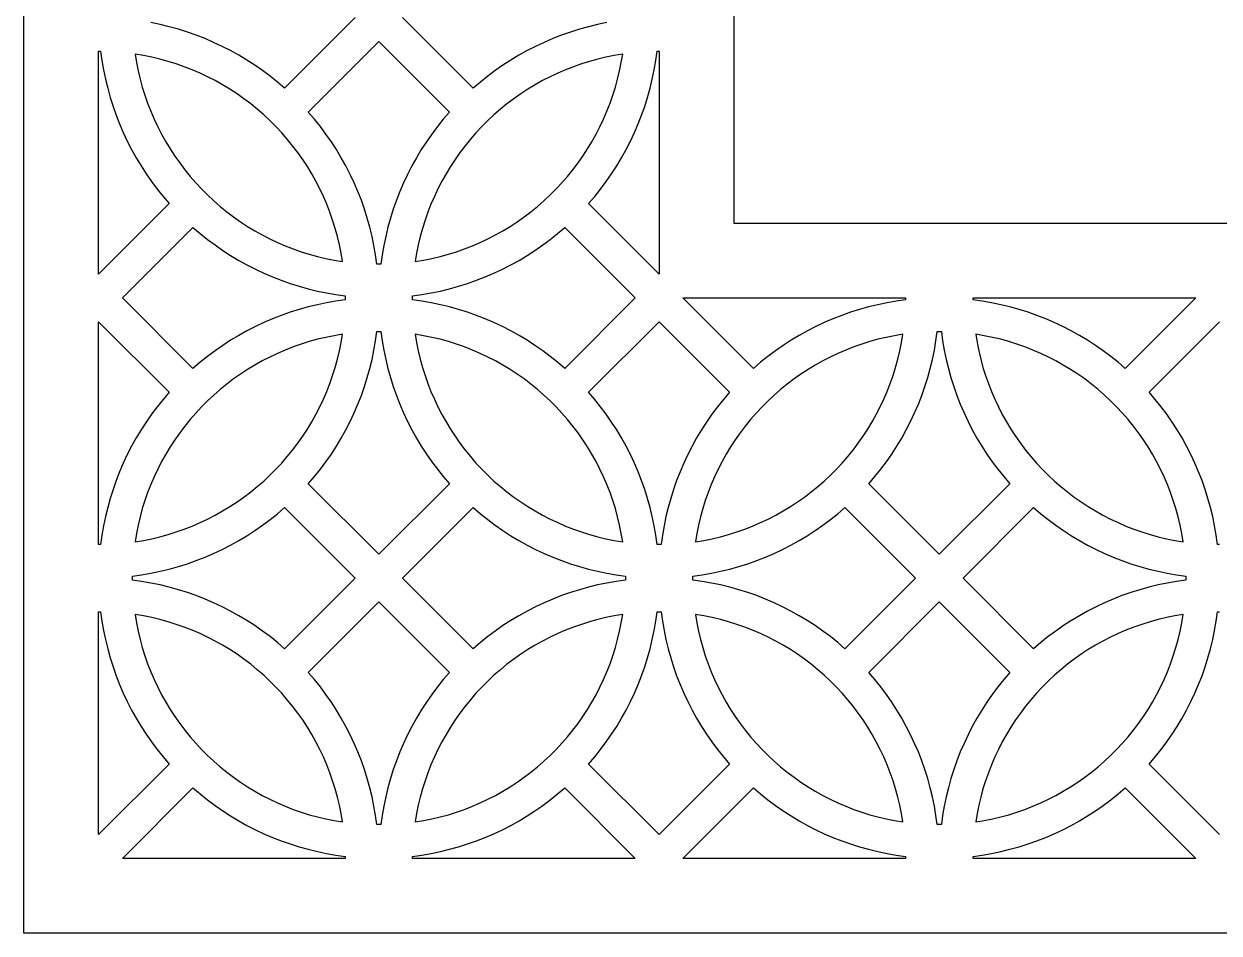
# Model space of a CAD drawing. Extents: x 0 to 625, y 0 to 1950.
# Drawn here: x 0 to 319.9, y 0 to 243.3 of the extents above; entities that cross this region are included whole.
import ezdxf

# ---------------------------------------------------------------- set-up
doc = ezdxf.new("R2010")
doc.units = 0
doc.layers.add('Default_Layer', color=1, linetype='CONTINUOUS')

msp = doc.modelspace()

# ---------------------------------------------------------------- linework, layer by layer
at = {"layer": 'Default_Layer'}
for points in [[(190, 1950), (190, 190), (625, 190), (625, 0), (0, 0), (0, 1950), (190, 1950)], [(113.88, 219.75), (112.24, 217.84), (110.66, 215.87), (109.16, 213.85), (107.72, 211.78), (106.35, 209.67), (105.05, 207.51), (103.83, 205.3), (102.68, 203.06), (101.61, 200.78), (100.61, 198.47), (99.7, 196.12), (98.86, 193.74), (98.1, 191.34), (97.42, 188.91), (96.83, 186.46), (96.32, 184), (95.89, 181.51), (95.54, 179.02), (94.46, 179.02), (94.11, 181.51), (93.68, 184), (93.17, 186.46), (92.58, 188.91), (91.9, 191.34), (91.14, 193.74), (90.31, 196.12), (89.39, 198.47), (88.39, 200.78), (87.32, 203.06), (86.17, 205.3), (84.95, 207.51), (83.65, 209.67), (82.28, 211.78), (80.85, 213.85), (79.34, 215.87), (77.76, 217.84), (76.12, 219.75), (95, 238.63), (113.88, 219.75)], [(20, 176.38), (20, 235.99), (20.54, 235.99), (20.89, 233.49), (21.32, 231.01), (21.83, 228.54), (22.42, 226.09), (23.1, 223.66), (23.86, 221.26), (24.69, 218.88), (25.61, 216.54), (26.61, 214.22), (27.68, 211.94), (28.83, 209.7), (30.05, 207.5), (31.35, 205.34), (32.72, 203.22), (34.15, 201.15), (35.66, 199.13), (37.24, 197.16), (38.88, 195.25), (20, 176.38)], [(85.26, 179.74), (84.89, 181.98), (84.44, 184.21), (83.91, 186.42), (83.31, 188.61), (82.63, 190.78), (81.88, 192.92), (81.05, 195.04), (80.15, 197.13), (79.18, 199.19), (78.14, 201.21), (77.03, 203.19), (75.86, 205.13), (74.61, 207.04), (73.3, 208.9), (71.93, 210.71), (70.5, 212.47), (69.01, 214.19), (67.46, 215.85), (65.85, 217.46), (64.19, 219.01), (62.47, 220.5), (60.71, 221.93), (58.9, 223.31), (57.04, 224.61), (55.13, 225.86), (53.19, 227.03), (51.21, 228.14), (49.18, 229.18), (47.13, 230.15), (45.04, 231.05), (42.92, 231.88), (40.78, 232.63), (38.61, 233.31), (36.42, 233.91), (34.21, 234.44), (31.98, 234.89), (29.74, 235.26), (30.11, 233.02), (30.56, 230.8), (31.09, 228.58), (31.69, 226.39), (32.37, 224.22), (33.12, 222.08), (33.95, 219.96), (34.85, 217.87), (35.82, 215.82), (36.86, 213.8), (37.97, 211.81), (39.15, 209.87), (40.39, 207.97), (41.7, 206.11), (43.07, 204.29), (44.5, 202.53), (45.99, 200.81), (47.54, 199.15), (49.15, 197.55), (50.81, 195.99), (52.53, 194.5), (54.29, 193.07), (56.11, 191.7), (57.96, 190.39), (59.87, 189.15), (61.81, 187.97), (63.8, 186.86), (65.82, 185.82), (67.87, 184.85), (69.96, 183.95), (72.08, 183.13), (74.22, 182.37), (76.39, 181.69), (78.58, 181.09), (80.79, 180.56), (83.02, 180.11), (85.26, 179.74)], [(29.74, 235.26), (30.11, 233.02), (30.56, 230.8), (31.09, 228.58), (31.69, 226.39), (32.37, 224.22), (33.12, 222.08), (33.95, 219.96), (34.85, 217.87), (35.82, 215.82), (36.86, 213.8), (37.97, 211.81), (39.15, 209.87), (40.39, 207.97), (41.7, 206.11), (43.07, 204.29), (44.5, 202.53), (45.99, 200.81), (47.54, 199.15), (49.15, 197.55), (50.81, 195.99), (52.53, 194.5), (54.29, 193.07), (56.11, 191.7), (57.96, 190.39), (59.87, 189.15), (61.81, 187.97), (63.8, 186.86), (65.82, 185.82), (67.87, 184.85), (69.96, 183.95), (72.08, 183.13), (74.22, 182.37), (76.39, 181.69), (78.58, 181.09), (80.79, 180.56), (83.02, 180.11), (85.26, 179.74), (84.89, 181.98), (84.44, 184.21), (83.91, 186.42), (83.31, 188.61), (82.63, 190.78), (81.88, 192.92), (81.05, 195.04), (80.15, 197.13), (79.18, 199.19), (78.14, 201.21), (77.03, 203.19), (75.86, 205.13), (74.61, 207.04), (73.3, 208.9), (71.93, 210.71), (70.5, 212.47), (69.01, 214.19), (67.46, 215.85), (65.85, 217.46), (64.19, 219.01), (62.47, 220.5), (60.71, 221.93), (58.9, 223.31), (57.04, 224.61), (55.13, 225.86), (53.19, 227.03), (51.21, 228.14), (49.18, 229.18), (47.13, 230.15), (45.04, 231.05), (42.92, 231.88), (40.78, 232.63), (38.61, 233.31), (36.42, 233.91), (34.21, 234.44), (31.98, 234.89), (29.74, 235.26)], [(160.26, 235.26), (158.02, 234.89), (155.79, 234.44), (153.58, 233.91), (151.39, 233.31), (149.22, 232.63), (147.08, 231.88), (144.96, 231.05), (142.87, 230.15), (140.82, 229.18), (138.8, 228.14), (136.81, 227.03), (134.87, 225.86), (132.96, 224.61), (131.11, 223.31), (129.29, 221.93), (127.53, 220.5), (125.81, 219.01), (124.15, 217.46), (122.55, 215.85), (120.99, 214.19), (119.5, 212.47), (118.07, 210.71), (116.7, 208.9), (115.39, 207.04), (114.15, 205.13), (112.97, 203.19), (111.86, 201.21), (110.82, 199.19), (109.85, 197.13), (108.95, 195.04), (108.12, 192.92), (107.37, 190.78), (106.69, 188.61), (106.09, 186.42), (105.56, 184.21), (105.11, 181.98), (104.74, 179.74), (106.98, 180.11), (109.21, 180.56), (111.42, 181.09), (113.61, 181.69), (115.78, 182.37), (117.92, 183.13), (120.04, 183.95), (122.13, 184.85), (124.18, 185.82), (126.21, 186.86), (128.19, 187.97), (130.13, 189.15), (132.04, 190.39), (133.9, 191.7), (135.71, 193.07), (137.47, 194.5), (139.19, 195.99), (140.85, 197.55), (142.46, 199.15), (144.01, 200.81), (145.5, 202.53), (146.93, 204.29), (148.3, 206.11), (149.61, 207.97), (150.86, 209.87), (152.03, 211.81), (153.14, 213.8), (154.18, 215.82), (155.15, 217.87), (156.05, 219.96), (156.88, 222.08), (157.63, 224.22), (158.31, 226.39), (158.91, 228.58), (159.44, 230.8), (159.89, 233.02), (160.26, 235.26)], [(104.74, 179.74), (106.98, 180.11), (109.21, 180.56), (111.42, 181.09), (113.61, 181.69), (115.78, 182.37), (117.92, 183.13), (120.04, 183.95), (122.13, 184.85), (124.18, 185.82), (126.21, 186.86), (128.19, 187.97), (130.13, 189.15), (132.04, 190.39), (133.9, 191.7), (135.71, 193.07), (137.47, 194.5), (139.19, 195.99), (140.85, 197.55), (142.46, 199.15), (144.01, 200.81), (145.5, 202.53), (146.93, 204.29), (148.3, 206.11), (149.61, 207.97), (150.86, 209.87), (152.03, 211.81), (153.14, 213.8), (154.18, 215.82), (155.15, 217.87), (156.05, 219.96), (156.88, 222.08), (157.63, 224.22), (158.31, 226.39), (158.91, 228.58), (159.44, 230.8), (159.89, 233.02), (160.26, 235.26), (158.02, 234.89), (155.79, 234.44), (153.58, 233.91), (151.39, 233.31), (149.22, 232.63), (147.08, 231.88), (144.96, 231.05), (142.87, 230.15), (140.82, 229.18), (138.8, 228.14), (136.81, 227.03), (134.87, 225.86), (132.96, 224.61), (131.11, 223.31), (129.29, 221.93), (127.53, 220.5), (125.81, 219.01), (124.15, 217.46), (122.55, 215.85), (120.99, 214.19), (119.5, 212.47), (118.07, 210.71), (116.7, 208.9), (115.39, 207.04), (114.15, 205.13), (112.97, 203.19), (111.86, 201.21), (110.82, 199.19), (109.85, 197.13), (108.95, 195.04), (108.12, 192.92), (107.37, 190.78), (106.69, 188.61), (106.09, 186.42), (105.56, 184.21), (105.11, 181.98), (104.74, 179.74)], [(170, 235.99), (170, 176.38), (151.13, 195.25), (152.76, 197.16), (154.34, 199.13), (155.85, 201.15), (157.29, 203.22), (158.65, 205.34), (159.95, 207.5), (161.17, 209.7), (162.32, 211.94), (163.39, 214.22), (164.39, 216.54), (165.31, 218.88), (166.14, 221.26), (166.9, 223.66), (167.58, 226.09), (168.17, 228.54), (168.68, 231.01), (169.11, 233.49), (169.46, 235.99), (170, 235.99)], [(45.25, 151.13), (26.37, 170), (45.25, 188.88), (47.16, 187.24), (49.13, 185.66), (51.15, 184.16), (53.22, 182.72), (55.33, 181.35), (57.49, 180.05), (59.7, 178.83), (61.94, 177.68), (64.22, 176.61), (66.54, 175.61), (68.88, 174.7), (71.26, 173.86), (73.66, 173.1), (76.09, 172.42), (78.54, 171.83), (81, 171.32), (83.49, 170.89), (85.98, 170.55), (85.99, 170), (85.98, 169.46), (83.49, 169.11), (81, 168.68), (78.54, 168.17), (76.09, 167.58), (73.66, 166.9), (71.26, 166.14), (68.88, 165.31), (66.54, 164.39), (64.22, 163.39), (61.94, 162.32), (59.7, 161.17), (57.49, 159.95), (55.33, 158.65), (53.22, 157.29), (51.15, 155.85), (49.13, 154.34), (47.16, 152.76), (45.25, 151.13)], [(144.75, 188.88), (163.63, 170), (144.75, 151.13), (142.84, 152.76), (140.87, 154.34), (138.85, 155.85), (136.78, 157.29), (134.67, 158.65), (132.51, 159.95), (130.3, 161.17), (128.06, 162.32), (125.78, 163.39), (123.47, 164.39), (121.12, 165.31), (118.74, 166.14), (116.34, 166.9), (113.91, 167.58), (111.46, 168.17), (109, 168.68), (106.51, 169.11), (104.02, 169.46), (104.02, 170), (104.02, 170.55), (106.51, 170.89), (109, 171.32), (111.46, 171.83), (113.91, 172.42), (116.34, 173.1), (118.74, 173.86), (121.12, 174.7), (123.47, 175.61), (125.78, 176.61), (128.06, 177.68), (130.3, 178.83), (132.51, 180.05), (134.67, 181.35), (136.78, 182.72), (138.85, 184.16), (140.87, 185.66), (142.84, 187.24), (144.75, 188.88)], [(176.38, 170), (235.99, 170), (235.99, 169.46), (233.49, 169.11), (231.01, 168.68), (228.54, 168.17), (226.09, 167.58), (223.66, 166.9), (221.26, 166.14), (218.88, 165.31), (216.54, 164.39), (214.22, 163.39), (211.94, 162.32), (209.7, 161.17), (207.5, 159.95), (205.34, 158.65), (203.22, 157.29), (201.15, 155.85), (199.13, 154.34), (197.16, 152.76), (195.25, 151.13), (176.38, 170)], [(254.02, 170), (313.63, 170), (294.75, 151.13), (292.84, 152.76), (290.87, 154.34), (288.85, 155.85), (286.78, 157.29), (284.67, 158.65), (282.51, 159.95), (280.3, 161.17), (278.06, 162.32), (275.78, 163.39), (273.47, 164.39), (271.12, 165.31), (268.74, 166.14), (266.34, 166.9), (263.91, 167.58), (261.46, 168.17), (259, 168.68), (256.51, 169.11), (254.02, 169.46), (254.02, 170)], [(20, 104.02), (20, 163.63), (38.88, 144.75), (37.24, 142.84), (35.66, 140.87), (34.15, 138.85), (32.72, 136.78), (31.35, 134.67), (30.05, 132.51), (28.83, 130.3), (27.68, 128.06), (26.61, 125.78), (25.61, 123.47), (24.69, 121.12), (23.86, 118.74), (23.1, 116.34), (22.42, 113.91), (21.83, 111.46), (21.32, 109), (20.89, 106.51), (20.54, 104.02), (20, 104.02)], [(151.13, 144.75), (170, 163.63), (188.88, 144.75), (187.24, 142.84), (185.66, 140.87), (184.16, 138.85), (182.72, 136.78), (181.35, 134.67), (180.05, 132.51), (178.83, 130.3), (177.68, 128.06), (176.61, 125.78), (175.61, 123.47), (174.7, 121.12), (173.86, 118.74), (173.1, 116.34), (172.42, 113.91), (171.83, 111.46), (171.32, 109), (170.89, 106.51), (170.55, 104.02), (170, 104.02), (169.46, 104.02), (169.11, 106.51), (168.68, 109), (168.17, 111.46), (167.58, 113.91), (166.9, 116.34), (166.14, 118.74), (165.31, 121.12), (164.39, 123.47), (163.39, 125.78), (162.32, 128.06), (161.17, 130.3), (159.95, 132.51), (158.65, 134.67), (157.29, 136.78), (155.85, 138.85), (154.34, 140.87), (152.76, 142.84), (151.13, 144.75)], [(29.74, 104.74), (31.98, 105.11), (34.21, 105.56), (36.42, 106.09), (38.61, 106.69), (40.78, 107.37), (42.92, 108.12), (45.04, 108.95), (47.13, 109.85), (49.18, 110.82), (51.21, 111.86), (53.19, 112.97), (55.13, 114.15), (57.04, 115.39), (58.9, 116.7), (60.71, 118.07), (62.47, 119.5), (64.19, 120.99), (65.85, 122.55), (67.46, 124.15), (69.01, 125.81), (70.5, 127.53), (71.93, 129.29), (73.3, 131.11), (74.61, 132.96), (75.86, 134.87), (77.03, 136.81), (78.14, 138.8), (79.18, 140.82), (80.15, 142.87), (81.05, 144.96), (81.88, 147.08), (82.63, 149.22), (83.31, 151.39), (83.91, 153.58), (84.44, 155.79), (84.89, 158.02), (85.26, 160.26), (83.02, 159.89), (80.79, 159.44), (78.58, 158.91), (76.39, 158.31), (74.22, 157.63), (72.08, 156.88), (69.96, 156.05), (67.87, 155.15), (65.82, 154.18), (63.8, 153.14), (61.81, 152.03), (59.87, 150.86), (57.96, 149.61), (56.11, 148.3), (54.29, 146.93), (52.53, 145.5), (50.81, 144.01), (49.15, 142.46), (47.54, 140.85), (45.99, 139.19), (44.5, 137.47), (43.07, 135.71), (41.7, 133.9), (40.39, 132.04), (39.15, 130.13), (37.97, 128.19), (36.86, 126.21), (35.82, 124.18), (34.85, 122.13), (33.95, 120.04), (33.12, 117.92), (32.37, 115.78), (31.69, 113.61), (31.09, 111.42), (30.56, 109.21), (30.11, 106.98), (29.74, 104.74)], [(85.26, 160.26), (83.02, 159.89), (80.79, 159.44), (78.58, 158.91), (76.39, 158.31), (74.22, 157.63), (72.08, 156.88), (69.96, 156.05), (67.87, 155.15), (65.82, 154.18), (63.8, 153.14), (61.81, 152.03), (59.87, 150.86), (57.96, 149.61), (56.11, 148.3), (54.29, 146.93), (52.53, 145.5), (50.81, 144.01), (49.15, 142.46), (47.54, 140.85), (45.99, 139.19), (44.5, 137.47), (43.07, 135.71), (41.7, 133.9), (40.39, 132.04), (39.15, 130.13), (37.97, 128.19), (36.86, 126.21), (35.82, 124.18), (34.85, 122.13), (33.95, 120.04), (33.12, 117.92), (32.37, 115.78), (31.69, 113.61), (31.09, 111.42), (30.56, 109.21), (30.11, 106.98), (29.74, 104.74), (31.98, 105.11), (34.21, 105.56), (36.42, 106.09), (38.61, 106.69), (40.78, 107.37), (42.92, 108.12), (45.04, 108.95), (47.13, 109.85), (49.18, 110.82), (51.21, 111.86), (53.19, 112.97), (55.13, 114.15), (57.04, 115.39), (58.9, 116.7), (60.71, 118.07), (62.47, 119.5), (64.19, 120.99), (65.85, 122.55), (67.46, 124.15), (69.01, 125.81), (70.5, 127.53), (71.93, 129.29), (73.3, 131.11), (74.61, 132.96), (75.86, 134.87), (77.03, 136.81), (78.14, 138.8), (79.18, 140.82), (80.15, 142.87), (81.05, 144.96), (81.88, 147.08), (82.63, 149.22), (83.31, 151.39), (83.91, 153.58), (84.44, 155.79), (84.89, 158.02), (85.26, 160.26)], [(113.88, 120.25), (95, 101.37), (76.12, 120.25), (77.76, 122.16), (79.34, 124.13), (80.85, 126.15), (82.28, 128.22), (83.65, 130.33), (84.95, 132.5), (86.17, 134.7), (87.32, 136.94), (88.39, 139.22), (89.39, 141.54), (90.31, 143.88), (91.14, 146.26), (91.9, 148.66), (92.58, 151.09), (93.17, 153.54), (93.68, 156.01), (94.11, 158.49), (94.46, 160.98), (95.54, 160.98), (95.89, 158.49), (96.32, 156.01), (96.83, 153.54), (97.42, 151.09), (98.1, 148.66), (98.86, 146.26), (99.7, 143.88), (100.61, 141.54), (101.61, 139.22), (102.68, 136.94), (103.83, 134.7), (105.05, 132.5), (106.35, 130.33), (107.72, 128.22), (109.16, 126.15), (110.66, 124.13), (112.24, 122.16), (113.88, 120.25)], [(104.74, 160.26), (105.11, 158.02), (105.56, 155.79), (106.09, 153.58), (106.69, 151.39), (107.37, 149.22), (108.12, 147.08), (108.95, 144.96), (109.85, 142.87), (110.82, 140.82), (111.86, 138.8), (112.97, 136.81), (114.15, 134.87), (115.39, 132.96), (116.7, 131.11), (118.07, 129.29), (119.5, 127.53), (120.99, 125.81), (122.55, 124.15), (124.15, 122.55), (125.81, 120.99), (127.53, 119.5), (129.29, 118.07), (131.11, 116.7), (132.96, 115.39), (134.87, 114.15), (136.81, 112.97), (138.8, 111.86), (140.82, 110.82), (142.87, 109.85), (144.96, 108.95), (147.08, 108.12), (149.22, 107.37), (151.39, 106.69), (153.58, 106.09), (155.79, 105.56), (158.02, 105.11), (160.26, 104.74), (159.89, 106.98), (159.44, 109.21), (158.91, 111.42), (158.31, 113.61), (157.63, 115.78), (156.88, 117.92), (156.05, 120.04), (155.15, 122.13), (154.18, 124.18), (153.14, 126.21), (152.03, 128.19), (150.86, 130.13), (149.61, 132.04), (148.3, 133.9), (146.93, 135.71), (145.5, 137.47), (144.01, 139.19), (142.46, 140.85), (140.85, 142.46), (139.19, 144.01), (137.47, 145.5), (135.71, 146.93), (133.9, 148.3), (132.04, 149.61), (130.13, 150.86), (128.19, 152.03), (126.21, 153.14), (124.18, 154.18), (122.13, 155.15), (120.04, 156.05), (117.92, 156.88), (115.78, 157.63), (113.61, 158.31), (111.42, 158.91), (109.21, 159.44), (106.98, 159.89), (104.74, 160.26)], [(160.26, 104.74), (159.89, 106.98), (159.44, 109.21), (158.91, 111.42), (158.31, 113.61), (157.63, 115.78), (156.88, 117.92), (156.05, 120.04), (155.15, 122.13), (154.18, 124.18), (153.14, 126.21), (152.03, 128.19), (150.86, 130.13), (149.61, 132.04), (148.3, 133.9), (146.93, 135.71), (145.5, 137.47), (144.01, 139.19), (142.46, 140.85), (140.85, 142.46), (139.19, 144.01), (137.47, 145.5), (135.71, 146.93), (133.9, 148.3), (132.04, 149.61), (130.13, 150.86), (128.19, 152.03), (126.21, 153.14), (124.18, 154.18), (122.13, 155.15), (120.04, 156.05), (117.92, 156.88), (115.78, 157.63), (113.61, 158.31), (111.42, 158.91), (109.21, 159.44), (106.98, 159.89), (104.74, 160.26), (105.11, 158.02), (105.56, 155.79), (106.09, 153.58), (106.69, 151.39), (107.37, 149.22), (108.12, 147.08), (108.95, 144.96), (109.85, 142.87), (110.82, 140.82), (111.86, 138.8), (112.97, 136.81), (114.15, 134.87), (115.39, 132.96), (116.7, 131.11), (118.07, 129.29), (119.5, 127.53), (120.99, 125.81), (122.55, 124.15), (124.15, 122.55), (125.81, 120.99), (127.53, 119.5), (129.29, 118.07), (131.11, 116.7), (132.96, 115.39), (134.87, 114.15), (136.81, 112.97), (138.8, 111.86), (140.82, 110.82), (142.87, 109.85), (144.96, 108.95), (147.08, 108.12), (149.22, 107.37), (151.39, 106.69), (153.58, 106.09), (155.79, 105.56), (158.02, 105.11), (160.26, 104.74)], [(179.74, 104.74), (181.98, 105.11), (184.21, 105.56), (186.42, 106.09), (188.61, 106.69), (190.78, 107.37), (192.92, 108.12), (195.04, 108.95), (197.13, 109.85), (199.19, 110.82), (201.21, 111.86), (203.19, 112.97), (205.13, 114.15), (207.04, 115.39), (208.9, 116.7), (210.71, 118.07), (212.47, 119.5), (214.19, 120.99), (215.85, 122.55), (217.46, 124.15), (219.01, 125.81), (220.5, 127.53), (221.93, 129.29), (223.31, 131.11), (224.61, 132.96), (225.86, 134.87), (227.03, 136.81), (228.14, 138.8), (229.18, 140.82), (230.15, 142.87), (231.05, 144.96), (231.88, 147.08), (232.63, 149.22), (233.31, 151.39), (233.91, 153.58), (234.44, 155.79), (234.89, 158.02), (235.26, 160.26), (233.02, 159.89), (230.8, 159.44), (228.58, 158.91), (226.39, 158.31), (224.22, 157.63), (222.08, 156.88), (219.96, 156.05), (217.87, 155.15), (215.82, 154.18), (213.8, 153.14), (211.81, 152.03), (209.87, 150.86), (207.97, 149.61), (206.11, 148.3), (204.29, 146.93), (202.53, 145.5), (200.81, 144.01), (199.15, 142.46), (197.55, 140.85), (195.99, 139.19), (194.5, 137.47), (193.07, 135.71), (191.7, 133.9), (190.39, 132.04), (189.15, 130.13), (187.97, 128.19), (186.86, 126.21), (185.82, 124.18), (184.85, 122.13), (183.95, 120.04), (183.13, 117.92), (182.37, 115.78), (181.69, 113.61), (181.09, 111.42), (180.56, 109.21), (180.11, 106.98), (179.74, 104.74)], [(235.26, 160.26), (233.02, 159.89), (230.8, 159.44), (228.58, 158.91), (226.39, 158.31), (224.22, 157.63), (222.08, 156.88), (219.96, 156.05), (217.87, 155.15), (215.82, 154.18), (213.8, 153.14), (211.81, 152.03), (209.87, 150.86), (207.97, 149.61), (206.11, 148.3), (204.29, 146.93), (202.53, 145.5), (200.81, 144.01), (199.15, 142.46), (197.55, 140.85), (195.99, 139.19), (194.5, 137.47), (193.07, 135.71), (191.7, 133.9), (190.39, 132.04), (189.15, 130.13), (187.97, 128.19), (186.86, 126.21), (185.82, 124.18), (184.85, 122.13), (183.95, 120.04), (183.13, 117.92), (182.37, 115.78), (181.69, 113.61), (181.09, 111.42), (180.56, 109.21), (180.11, 106.98), (179.74, 104.74), (181.98, 105.11), (184.21, 105.56), (186.42, 106.09), (188.61, 106.69), (190.78, 107.37), (192.92, 108.12), (195.04, 108.95), (197.13, 109.85), (199.19, 110.82), (201.21, 111.86), (203.19, 112.97), (205.13, 114.15), (207.04, 115.39), (208.9, 116.7), (210.71, 118.07), (212.47, 119.5), (214.19, 120.99), (215.85, 122.55), (217.46, 124.15), (219.01, 125.81), (220.5, 127.53), (221.93, 129.29), (223.31, 131.11), (224.61, 132.96), (225.86, 134.87), (227.03, 136.81), (228.14, 138.8), (229.18, 140.82), (230.15, 142.87), (231.05, 144.96), (231.88, 147.08), (232.63, 149.22), (233.31, 151.39), (233.91, 153.58), (234.44, 155.79), (234.89, 158.02), (235.26, 160.26)], [(263.88, 120.25), (245, 101.37), (226.13, 120.25), (227.77, 122.16), (229.34, 124.13), (230.85, 126.15), (232.29, 128.22), (233.65, 130.33), (234.95, 132.5), (236.17, 134.7), (237.32, 136.94), (238.39, 139.22), (239.39, 141.54), (240.31, 143.88), (241.14, 146.26), (241.9, 148.66), (242.58, 151.09), (243.17, 153.54), (243.68, 156.01), (244.11, 158.49), (244.46, 160.98), (245.55, 160.98), (245.89, 158.49), (246.32, 156.01), (246.83, 153.54), (247.43, 151.09), (248.1, 148.66), (248.86, 146.26), (249.7, 143.88), (250.61, 141.54), (251.61, 139.22), (252.68, 136.94), (253.83, 134.7), (255.05, 132.5), (256.35, 130.33), (257.72, 128.22), (259.16, 126.15), (260.66, 124.13), (262.24, 122.16), (263.88, 120.25)], [(254.74, 160.26), (255.11, 158.02), (255.56, 155.79), (256.09, 153.58), (256.69, 151.39), (257.37, 149.22), (258.13, 147.08), (258.95, 144.96), (259.85, 142.87), (260.82, 140.82), (261.86, 138.8), (262.97, 136.81), (264.15, 134.87), (265.39, 132.96), (266.7, 131.11), (268.07, 129.29), (269.5, 127.53), (271, 125.81), (272.55, 124.15), (274.15, 122.55), (275.82, 120.99), (277.53, 119.5), (279.29, 118.07), (281.11, 116.7), (282.97, 115.39), (284.87, 114.15), (286.81, 112.97), (288.8, 111.86), (290.82, 110.82), (292.87, 109.85), (294.96, 108.95), (297.08, 108.12), (299.22, 107.37), (301.39, 106.69), (303.58, 106.09), (305.8, 105.56), (308.02, 105.11), (310.27, 104.74), (309.89, 106.98), (309.44, 109.21), (308.91, 111.42), (308.31, 113.61), (307.63, 115.78), (306.88, 117.92), (306.05, 120.04), (305.15, 122.13), (304.18, 124.18), (303.14, 126.21), (302.03, 128.19), (300.86, 130.13), (299.61, 132.04), (298.31, 133.9), (296.93, 135.71), (295.5, 137.47), (294.01, 139.19), (292.46, 140.85), (290.85, 142.46), (289.19, 144.01), (287.47, 145.5), (285.71, 146.93), (283.9, 148.3), (282.04, 149.61), (280.14, 150.86), (278.19, 152.03), (276.21, 153.14), (274.19, 154.18), (272.13, 155.15), (270.04, 156.05), (267.93, 156.88), (265.78, 157.63), (263.61, 158.31), (261.42, 158.91), (259.21, 159.44), (256.98, 159.89), (254.74, 160.26)], [(310.27, 104.74), (309.89, 106.98), (309.44, 109.21), (308.91, 111.42), (308.31, 113.61), (307.63, 115.78), (306.88, 117.92), (306.05, 120.04), (305.15, 122.13), (304.18, 124.18), (303.14, 126.21), (302.03, 128.19), (300.86, 130.13), (299.61, 132.04), (298.31, 133.9), (296.93, 135.71), (295.5, 137.47), (294.01, 139.19), (292.46, 140.85), (290.85, 142.46), (289.19, 144.01), (287.47, 145.5), (285.71, 146.93), (283.9, 148.3), (282.04, 149.61), (280.14, 150.86), (278.19, 152.03), (276.21, 153.14), (274.19, 154.18), (272.13, 155.15), (270.04, 156.05), (267.93, 156.88), (265.78, 157.63), (263.61, 158.31), (261.42, 158.91), (259.21, 159.44), (256.98, 159.89), (254.74, 160.26), (255.11, 158.02), (255.56, 155.79), (256.09, 153.58), (256.69, 151.39), (257.37, 149.22), (258.13, 147.08), (258.95, 144.96), (259.85, 142.87), (260.82, 140.82), (261.86, 138.8), (262.97, 136.81), (264.15, 134.87), (265.39, 132.96), (266.7, 131.11), (268.07, 129.29), (269.5, 127.53), (271, 125.81), (272.55, 124.15), (274.15, 122.55), (275.82, 120.99), (277.53, 119.5), (279.29, 118.07), (281.11, 116.7), (282.97, 115.39), (284.87, 114.15), (286.81, 112.97), (288.8, 111.86), (290.82, 110.82), (292.87, 109.85), (294.96, 108.95), (297.08, 108.12), (299.22, 107.37), (301.39, 106.69), (303.58, 106.09), (305.8, 105.56), (308.02, 105.11), (310.27, 104.74)], [(69.75, 76.12), (67.84, 77.76), (65.87, 79.34), (63.85, 80.85), (61.78, 82.28), (59.67, 83.65), (57.51, 84.95), (55.3, 86.17), (53.06, 87.32), (50.78, 88.39), (48.47, 89.39), (46.12, 90.31), (43.74, 91.14), (41.34, 91.9), (38.91, 92.58), (36.46, 93.17), (34, 93.68), (31.51, 94.11), (29.02, 94.46), (29.02, 95.54), (31.51, 95.89), (34, 96.32), (36.46, 96.83), (38.91, 97.42), (41.34, 98.1), (43.74, 98.86), (46.12, 99.7), (48.47, 100.61), (50.78, 101.61), (53.06, 102.68), (55.3, 103.83), (57.51, 105.05), (59.67, 106.35), (61.78, 107.72), (63.85, 109.16), (65.87, 110.66), (67.84, 112.24), (69.75, 113.88), (88.63, 95), (69.75, 76.12)], [(120.25, 76.12), (101.37, 95), (120.25, 113.88), (122.16, 112.24), (124.13, 110.66), (126.15, 109.16), (128.22, 107.72), (130.33, 106.35), (132.5, 105.05), (134.7, 103.83), (136.94, 102.68), (139.22, 101.61), (141.54, 100.61), (143.88, 99.7), (146.26, 98.86), (148.66, 98.1), (151.09, 97.42), (153.54, 96.83), (156.01, 96.32), (158.49, 95.89), (160.98, 95.54), (160.98, 94.46), (158.49, 94.11), (156.01, 93.68), (153.54, 93.17), (151.09, 92.58), (148.66, 91.9), (146.26, 91.14), (143.88, 90.31), (141.54, 89.39), (139.22, 88.39), (136.94, 87.32), (134.7, 86.17), (132.5, 84.95), (130.33, 83.65), (128.22, 82.28), (126.15, 80.85), (124.13, 79.34), (122.16, 77.76), (120.25, 76.12)], [(219.75, 76.12), (217.84, 77.76), (215.87, 79.34), (213.85, 80.85), (211.78, 82.28), (209.67, 83.65), (207.51, 84.95), (205.3, 86.17), (203.06, 87.32), (200.78, 88.39), (198.47, 89.39), (196.12, 90.31), (193.74, 91.14), (191.34, 91.9), (188.91, 92.58), (186.46, 93.17), (184, 93.68), (181.51, 94.11), (179.02, 94.46), (179.02, 95.54), (181.51, 95.89), (184, 96.32), (186.46, 96.83), (188.91, 97.42), (191.34, 98.1), (193.74, 98.86), (196.12, 99.7), (198.47, 100.61), (200.78, 101.61), (203.06, 102.68), (205.3, 103.83), (207.51, 105.05), (209.67, 106.35), (211.78, 107.72), (213.85, 109.16), (215.87, 110.66), (217.84, 112.24), (219.75, 113.88), (238.63, 95), (219.75, 76.12)], [(270.25, 76.12), (251.38, 95), (270.25, 113.88), (272.17, 112.24), (274.13, 110.66), (276.15, 109.16), (278.22, 107.72), (280.34, 106.35), (282.5, 105.05), (284.7, 103.83), (286.94, 102.68), (289.22, 101.61), (291.54, 100.61), (293.88, 99.7), (296.26, 98.86), (298.66, 98.1), (301.09, 97.42), (303.54, 96.83), (306.01, 96.32), (308.49, 95.89), (310.99, 95.54), (310.99, 94.46), (308.49, 94.11), (306.01, 93.68), (303.54, 93.17), (301.09, 92.58), (298.66, 91.9), (296.26, 91.14), (293.88, 90.31), (291.54, 89.39), (289.22, 88.39), (286.94, 87.32), (284.7, 86.17), (282.5, 84.95), (280.34, 83.65), (278.22, 82.28), (276.15, 80.85), (274.13, 79.34), (272.17, 77.76), (270.25, 76.12)], [(113.88, 69.75), (112.24, 67.84), (110.66, 65.87), (109.16, 63.85), (107.72, 61.78), (106.35, 59.67), (105.05, 57.51), (103.83, 55.3), (102.68, 53.06), (101.61, 50.78), (100.61, 48.47), (99.7, 46.12), (98.86, 43.74), (98.1, 41.34), (97.42, 38.91), (96.83, 36.46), (96.32, 34), (95.89, 31.51), (95.54, 29.02), (94.46, 29.02), (94.11, 31.51), (93.68, 34), (93.17, 36.46), (92.58, 38.91), (91.9, 41.34), (91.14, 43.74), (90.31, 46.12), (89.39, 48.47), (88.39, 50.78), (87.32, 53.06), (86.17, 55.3), (84.95, 57.51), (83.65, 59.67), (82.28, 61.78), (80.85, 63.85), (79.34, 65.87), (77.76, 67.84), (76.12, 69.75), (95, 88.63), (113.88, 69.75)], [(263.88, 69.75), (262.24, 67.84), (260.66, 65.87), (259.16, 63.85), (257.72, 61.78), (256.35, 59.67), (255.05, 57.51), (253.83, 55.3), (252.68, 53.06), (251.61, 50.78), (250.61, 48.47), (249.7, 46.12), (248.86, 43.74), (248.1, 41.34), (247.43, 38.91), (246.83, 36.46), (246.32, 34), (245.89, 31.51), (245.55, 29.02), (244.46, 29.02), (244.11, 31.51), (243.68, 34), (243.17, 36.46), (242.58, 38.91), (241.9, 41.34), (241.14, 43.74), (240.31, 46.12), (239.39, 48.47), (238.39, 50.78), (237.32, 53.06), (236.17, 55.3), (234.95, 57.51), (233.65, 59.67), (232.29, 61.78), (230.85, 63.85), (229.34, 65.87), (227.77, 67.84), (226.13, 69.75), (245, 88.63), (263.88, 69.75)], [(20, 26.37), (20, 85.99), (20.54, 85.98), (20.89, 83.49), (21.32, 81), (21.83, 78.54), (22.42, 76.09), (23.1, 73.66), (23.86, 71.26), (24.69, 68.88), (25.61, 66.54), (26.61, 64.22), (27.68, 61.94), (28.83, 59.7), (30.05, 57.49), (31.35, 55.33), (32.72, 53.22), (34.15, 51.15), (35.66, 49.13), (37.24, 47.16), (38.88, 45.25), (20, 26.37)], [(85.26, 29.74), (84.89, 31.98), (84.44, 34.21), (83.91, 36.42), (83.31, 38.61), (82.63, 40.78), (81.88, 42.92), (81.05, 45.04), (80.15, 47.13), (79.18, 49.18), (78.14, 51.21), (77.03, 53.19), (75.86, 55.13), (74.61, 57.04), (73.3, 58.9), (71.93, 60.71), (70.5, 62.47), (69.01, 64.19), (67.46, 65.85), (65.85, 67.46), (64.19, 69.01), (62.47, 70.5), (60.71, 71.93), (58.9, 73.3), (57.04, 74.61), (55.13, 75.86), (53.19, 77.03), (51.21, 78.14), (49.18, 79.18), (47.13, 80.15), (45.04, 81.05), (42.92, 81.88), (40.78, 82.63), (38.61, 83.31), (36.42, 83.91), (34.21, 84.44), (31.98, 84.89), (29.74, 85.26), (30.11, 83.02), (30.56, 80.79), (31.09, 78.58), (31.69, 76.39), (32.37, 74.22), (33.12, 72.08), (33.95, 69.96), (34.85, 67.87), (35.82, 65.82), (36.86, 63.8), (37.97, 61.81), (39.15, 59.87), (40.39, 57.96), (41.7, 56.11), (43.07, 54.29), (44.5, 52.53), (45.99, 50.81), (47.54, 49.15), (49.15, 47.54), (50.81, 45.99), (52.53, 44.5), (54.29, 43.07), (56.11, 41.7), (57.96, 40.39), (59.87, 39.15), (61.81, 37.97), (63.8, 36.86), (65.82, 35.82), (67.87, 34.85), (69.96, 33.95), (72.08, 33.12), (74.22, 32.37), (76.39, 31.69), (78.58, 31.09), (80.79, 30.56), (83.02, 30.11), (85.26, 29.74)], [(29.74, 85.26), (30.11, 83.02), (30.56, 80.79), (31.09, 78.58), (31.69, 76.39), (32.37, 74.22), (33.12, 72.08), (33.95, 69.96), (34.85, 67.87), (35.82, 65.82), (36.86, 63.8), (37.97, 61.81), (39.15, 59.87), (40.39, 57.96), (41.7, 56.11), (43.07, 54.29), (44.5, 52.53), (45.99, 50.81), (47.54, 49.15), (49.15, 47.54), (50.81, 45.99), (52.53, 44.5), (54.29, 43.07), (56.11, 41.7), (57.96, 40.39), (59.87, 39.15), (61.81, 37.97), (63.8, 36.86), (65.82, 35.82), (67.87, 34.85), (69.96, 33.95), (72.08, 33.12), (74.22, 32.37), (76.39, 31.69), (78.58, 31.09), (80.79, 30.56), (83.02, 30.11), (85.26, 29.74), (84.89, 31.98), (84.44, 34.21), (83.91, 36.42), (83.31, 38.61), (82.63, 40.78), (81.88, 42.92), (81.05, 45.04), (80.15, 47.13), (79.18, 49.18), (78.14, 51.21), (77.03, 53.19), (75.86, 55.13), (74.61, 57.04), (73.3, 58.9), (71.93, 60.71), (70.5, 62.47), (69.01, 64.19), (67.46, 65.85), (65.85, 67.46), (64.19, 69.01), (62.47, 70.5), (60.71, 71.93), (58.9, 73.3), (57.04, 74.61), (55.13, 75.86), (53.19, 77.03), (51.21, 78.14), (49.18, 79.18), (47.13, 80.15), (45.04, 81.05), (42.92, 81.88), (40.78, 82.63), (38.61, 83.31), (36.42, 83.91), (34.21, 84.44), (31.98, 84.89), (29.74, 85.26)], [(160.26, 85.26), (158.02, 84.89), (155.79, 84.44), (153.58, 83.91), (151.39, 83.31), (149.22, 82.63), (147.08, 81.88), (144.96, 81.05), (142.87, 80.15), (140.82, 79.18), (138.8, 78.14), (136.81, 77.03), (134.87, 75.86), (132.96, 74.61), (131.11, 73.3), (129.29, 71.93), (127.53, 70.5), (125.81, 69.01), (124.15, 67.46), (122.55, 65.85), (120.99, 64.19), (119.5, 62.47), (118.07, 60.71), (116.7, 58.9), (115.39, 57.04), (114.15, 55.13), (112.97, 53.19), (111.86, 51.21), (110.82, 49.18), (109.85, 47.13), (108.95, 45.04), (108.12, 42.92), (107.37, 40.78), (106.69, 38.61), (106.09, 36.42), (105.56, 34.21), (105.11, 31.98), (104.74, 29.74), (106.98, 30.11), (109.21, 30.56), (111.42, 31.09), (113.61, 31.69), (115.78, 32.37), (117.92, 33.12), (120.04, 33.95), (122.13, 34.85), (124.18, 35.82), (126.21, 36.86), (128.19, 37.97), (130.13, 39.15), (132.04, 40.39), (133.9, 41.7), (135.71, 43.07), (137.47, 44.5), (139.19, 45.99), (140.85, 47.54), (142.46, 49.15), (144.01, 50.81), (145.5, 52.53), (146.93, 54.29), (148.3, 56.11), (149.61, 57.96), (150.86, 59.87), (152.03, 61.81), (153.14, 63.8), (154.18, 65.82), (155.15, 67.87), (156.05, 69.96), (156.88, 72.08), (157.63, 74.22), (158.31, 76.39), (158.91, 78.58), (159.44, 80.79), (159.89, 83.02), (160.26, 85.26)], [(104.74, 29.74), (106.98, 30.11), (109.21, 30.56), (111.42, 31.09), (113.61, 31.69), (115.78, 32.37), (117.92, 33.12), (120.04, 33.95), (122.13, 34.85), (124.18, 35.82), (126.21, 36.86), (128.19, 37.97), (130.13, 39.15), (132.04, 40.39), (133.9, 41.7), (135.71, 43.07), (137.47, 44.5), (139.19, 45.99), (140.85, 47.54), (142.46, 49.15), (144.01, 50.81), (145.5, 52.53), (146.93, 54.29), (148.3, 56.11), (149.61, 57.96), (150.86, 59.87), (152.03, 61.81), (153.14, 63.8), (154.18, 65.82), (155.15, 67.87), (156.05, 69.96), (156.88, 72.08), (157.63, 74.22), (158.31, 76.39), (158.91, 78.58), (159.44, 80.79), (159.89, 83.02), (160.26, 85.26), (158.02, 84.89), (155.79, 84.44), (153.58, 83.91), (151.39, 83.31), (149.22, 82.63), (147.08, 81.88), (144.96, 81.05), (142.87, 80.15), (140.82, 79.18), (138.8, 78.14), (136.81, 77.03), (134.87, 75.86), (132.96, 74.61), (131.11, 73.3), (129.29, 71.93), (127.53, 70.5), (125.81, 69.01), (124.15, 67.46), (122.55, 65.85), (120.99, 64.19), (119.5, 62.47), (118.07, 60.71), (116.7, 58.9), (115.39, 57.04), (114.15, 55.13), (112.97, 53.19), (111.86, 51.21), (110.82, 49.18), (109.85, 47.13), (108.95, 45.04), (108.12, 42.92), (107.37, 40.78), (106.69, 38.61), (106.09, 36.42), (105.56, 34.21), (105.11, 31.98), (104.74, 29.74)], [(188.88, 45.25), (170, 26.37), (151.13, 45.25), (152.76, 47.16), (154.34, 49.13), (155.85, 51.15), (157.29, 53.22), (158.65, 55.33), (159.95, 57.49), (161.17, 59.7), (162.32, 61.94), (163.39, 64.22), (164.39, 66.54), (165.31, 68.88), (166.14, 71.26), (166.9, 73.66), (167.58, 76.09), (168.17, 78.54), (168.68, 81), (169.11, 83.49), (169.46, 85.98), (170, 85.99), (170.55, 85.98), (170.89, 83.49), (171.32, 81), (171.83, 78.54), (172.42, 76.09), (173.1, 73.66), (173.86, 71.26), (174.7, 68.88), (175.61, 66.54), (176.61, 64.22), (177.68, 61.94), (178.83, 59.7), (180.05, 57.49), (181.35, 55.33), (182.72, 53.22), (184.16, 51.15), (185.66, 49.13), (187.24, 47.16), (188.88, 45.25)], [(235.26, 29.74), (234.89, 31.98), (234.44, 34.21), (233.91, 36.42), (233.31, 38.61), (232.63, 40.78), (231.88, 42.92), (231.05, 45.04), (230.15, 47.13), (229.18, 49.18), (228.14, 51.21), (227.03, 53.19), (225.86, 55.13), (224.61, 57.04), (223.31, 58.9), (221.93, 60.71), (220.5, 62.47), (219.01, 64.19), (217.46, 65.85), (215.85, 67.46), (214.19, 69.01), (212.47, 70.5), (210.71, 71.93), (208.9, 73.3), (207.04, 74.61), (205.13, 75.86), (203.19, 77.03), (201.21, 78.14), (199.19, 79.18), (197.13, 80.15), (195.04, 81.05), (192.92, 81.88), (190.78, 82.63), (188.61, 83.31), (186.42, 83.91), (184.21, 84.44), (181.98, 84.89), (179.74, 85.26), (180.11, 83.02), (180.56, 80.79), (181.09, 78.58), (181.69, 76.39), (182.37, 74.22), (183.13, 72.08), (183.95, 69.96), (184.85, 67.87), (185.82, 65.82), (186.86, 63.8), (187.97, 61.81), (189.15, 59.87), (190.39, 57.96), (191.7, 56.11), (193.07, 54.29), (194.5, 52.53), (195.99, 50.81), (197.55, 49.15), (199.15, 47.54), (200.81, 45.99), (202.53, 44.5), (204.29, 43.07), (206.11, 41.7), (207.97, 40.39), (209.87, 39.15), (211.81, 37.97), (213.8, 36.86), (215.82, 35.82), (217.87, 34.85), (219.96, 33.95), (222.08, 33.12), (224.22, 32.37), (226.39, 31.69), (228.58, 31.09), (230.8, 30.56), (233.02, 30.11), (235.26, 29.74)], [(179.74, 85.26), (180.11, 83.02), (180.56, 80.79), (181.09, 78.58), (181.69, 76.39), (182.37, 74.22), (183.13, 72.08), (183.95, 69.96), (184.85, 67.87), (185.82, 65.82), (186.86, 63.8), (187.97, 61.81), (189.15, 59.87), (190.39, 57.96), (191.7, 56.11), (193.07, 54.29), (194.5, 52.53), (195.99, 50.81), (197.55, 49.15), (199.15, 47.54), (200.81, 45.99), (202.53, 44.5), (204.29, 43.07), (206.11, 41.7), (207.97, 40.39), (209.87, 39.15), (211.81, 37.97), (213.8, 36.86), (215.82, 35.82), (217.87, 34.85), (219.96, 33.95), (222.08, 33.12), (224.22, 32.37), (226.39, 31.69), (228.58, 31.09), (230.8, 30.56), (233.02, 30.11), (235.26, 29.74), (234.89, 31.98), (234.44, 34.21), (233.91, 36.42), (233.31, 38.61), (232.63, 40.78), (231.88, 42.92), (231.05, 45.04), (230.15, 47.13), (229.18, 49.18), (228.14, 51.21), (227.03, 53.19), (225.86, 55.13), (224.61, 57.04), (223.31, 58.9), (221.93, 60.71), (220.5, 62.47), (219.01, 64.19), (217.46, 65.85), (215.85, 67.46), (214.19, 69.01), (212.47, 70.5), (210.71, 71.93), (208.9, 73.3), (207.04, 74.61), (205.13, 75.86), (203.19, 77.03), (201.21, 78.14), (199.19, 79.18), (197.13, 80.15), (195.04, 81.05), (192.92, 81.88), (190.78, 82.63), (188.61, 83.31), (186.42, 83.91), (184.21, 84.44), (181.98, 84.89), (179.74, 85.26)], [(310.27, 85.26), (308.02, 84.89), (305.8, 84.44), (303.58, 83.91), (301.39, 83.31), (299.22, 82.63), (297.08, 81.88), (294.96, 81.05), (292.87, 80.15), (290.82, 79.18), (288.8, 78.14), (286.81, 77.03), (284.87, 75.86), (282.97, 74.61), (281.11, 73.3), (279.29, 71.93), (277.53, 70.5), (275.82, 69.01), (274.15, 67.46), (272.55, 65.85), (271, 64.19), (269.5, 62.47), (268.07, 60.71), (266.7, 58.9), (265.39, 57.04), (264.15, 55.13), (262.97, 53.19), (261.86, 51.21), (260.82, 49.18), (259.85, 47.13), (258.95, 45.04), (258.13, 42.92), (257.37, 40.78), (256.69, 38.61), (256.09, 36.42), (255.56, 34.21), (255.11, 31.98), (254.74, 29.74), (256.98, 30.11), (259.21, 30.56), (261.42, 31.09), (263.61, 31.69), (265.78, 32.37), (267.93, 33.12), (270.04, 33.95), (272.13, 34.85), (274.19, 35.82), (276.21, 36.86), (278.19, 37.97), (280.14, 39.15), (282.04, 40.39), (283.9, 41.7), (285.71, 43.07), (287.47, 44.5), (289.19, 45.99), (290.85, 47.54), (292.46, 49.15), (294.01, 50.81), (295.5, 52.53), (296.93, 54.29), (298.31, 56.11), (299.61, 57.96), (300.86, 59.87), (302.03, 61.81), (303.14, 63.8), (304.18, 65.82), (305.15, 67.87), (306.05, 69.96), (306.88, 72.08), (307.63, 74.22), (308.31, 76.39), (308.91, 78.58), (309.44, 80.79), (309.89, 83.02), (310.27, 85.26)], [(254.74, 29.74), (256.98, 30.11), (259.21, 30.56), (261.42, 31.09), (263.61, 31.69), (265.78, 32.37), (267.93, 33.12), (270.04, 33.95), (272.13, 34.85), (274.19, 35.82), (276.21, 36.86), (278.19, 37.97), (280.14, 39.15), (282.04, 40.39), (283.9, 41.7), (285.71, 43.07), (287.47, 44.5), (289.19, 45.99), (290.85, 47.54), (292.46, 49.15), (294.01, 50.81), (295.5, 52.53), (296.93, 54.29), (298.31, 56.11), (299.61, 57.96), (300.86, 59.87), (302.03, 61.81), (303.14, 63.8), (304.18, 65.82), (305.15, 67.87), (306.05, 69.96), (306.88, 72.08), (307.63, 74.22), (308.31, 76.39), (308.91, 78.58), (309.44, 80.79), (309.89, 83.02), (310.27, 85.26), (308.02, 84.89), (305.8, 84.44), (303.58, 83.91), (301.39, 83.31), (299.22, 82.63), (297.08, 81.88), (294.96, 81.05), (292.87, 80.15), (290.82, 79.18), (288.8, 78.14), (286.81, 77.03), (284.87, 75.86), (282.97, 74.61), (281.11, 73.3), (279.29, 71.93), (277.53, 70.5), (275.82, 69.01), (274.15, 67.46), (272.55, 65.85), (271, 64.19), (269.5, 62.47), (268.07, 60.71), (266.7, 58.9), (265.39, 57.04), (264.15, 55.13), (262.97, 53.19), (261.86, 51.21), (260.82, 49.18), (259.85, 47.13), (258.95, 45.04), (258.13, 42.92), (257.37, 40.78), (256.69, 38.61), (256.09, 36.42), (255.56, 34.21), (255.11, 31.98), (254.74, 29.74)], [(85.99, 20), (26.37, 20), (45.25, 38.88), (47.16, 37.24), (49.13, 35.66), (51.15, 34.15), (53.22, 32.72), (55.33, 31.35), (57.49, 30.05), (59.7, 28.83), (61.94, 27.68), (64.22, 26.61), (66.54, 25.61), (68.88, 24.69), (71.26, 23.86), (73.66, 23.1), (76.09, 22.42), (78.54, 21.83), (81, 21.32), (83.49, 20.89), (85.98, 20.54), (85.99, 20)], [(163.63, 20), (104.02, 20), (104.02, 20.54), (106.51, 20.89), (109, 21.32), (111.46, 21.83), (113.91, 22.42), (116.34, 23.1), (118.74, 23.86), (121.12, 24.69), (123.47, 25.61), (125.78, 26.61), (128.06, 27.68), (130.3, 28.83), (132.51, 30.05), (134.67, 31.35), (136.78, 32.72), (138.85, 34.15), (140.87, 35.66), (142.84, 37.24), (144.75, 38.88), (163.63, 20)], [(235.99, 20), (176.38, 20), (195.25, 38.88), (197.16, 37.24), (199.13, 35.66), (201.15, 34.15), (203.22, 32.72), (205.34, 31.35), (207.5, 30.05), (209.7, 28.83), (211.94, 27.68), (214.22, 26.61), (216.54, 25.61), (218.88, 24.69), (221.26, 23.86), (223.66, 23.1), (226.09, 22.42), (228.54, 21.83), (231.01, 21.32), (233.49, 20.89), (235.99, 20.54), (235.99, 20)], [(313.63, 20), (254.02, 20), (254.02, 20.54), (256.51, 20.89), (259, 21.32), (261.46, 21.83), (263.91, 22.42), (266.34, 23.1), (268.74, 23.86), (271.12, 24.69), (273.47, 25.61), (275.78, 26.61), (278.06, 27.68), (280.3, 28.83), (282.51, 30.05), (284.67, 31.35), (286.78, 32.72), (288.85, 34.15), (290.87, 35.66), (292.84, 37.24), (294.75, 38.88), (313.63, 20)]]:
    msp.add_lwpolyline(points, close=True, dxfattribs=at)
for points in [[(88.63, 245), (69.75, 226.13), (69.75, 226.13), (67.84, 227.77), (65.87, 229.34), (63.85, 230.85), (61.78, 232.29), (59.67, 233.65), (57.51, 234.95), (55.3, 236.17), (53.06, 237.32), (50.78, 238.39), (48.47, 239.39), (46.12, 240.31), (43.74, 241.14), (41.34, 241.9), (38.91, 242.58), (36.46, 243.17), (34, 243.68)], [(156.01, 243.68), (153.54, 243.17), (151.09, 242.58), (148.66, 241.9), (146.26, 241.14), (143.88, 240.31), (141.54, 239.39), (139.22, 238.39), (136.94, 237.32), (134.7, 236.17), (132.5, 234.95), (130.33, 233.65), (128.22, 232.29), (126.15, 230.85), (124.13, 229.34), (122.16, 227.77), (120.25, 226.13), (120.25, 226.13), (101.37, 245)], [(320, 104.02), (319.46, 104.02), (319.11, 106.51), (318.68, 109), (318.17, 111.46), (317.58, 113.91), (316.9, 116.34), (316.15, 118.74), (315.31, 121.12), (314.39, 123.47), (313.4, 125.78), (312.32, 128.06), (311.17, 130.3), (309.95, 132.51), (308.65, 134.67), (307.29, 136.78), (305.85, 138.85), (304.34, 140.87), (302.77, 142.84), (301.13, 144.75), (301.13, 144.75), (320, 163.63)], [(320, 26.37), (301.13, 45.25), (302.77, 47.16), (304.34, 49.13), (305.85, 51.15), (307.29, 53.22), (308.65, 55.33), (309.95, 57.49), (311.17, 59.7), (312.32, 61.94), (313.4, 64.22), (314.39, 66.54), (315.31, 68.88), (316.15, 71.26), (316.9, 73.66), (317.58, 76.09), (318.17, 78.54), (318.68, 81), (319.11, 83.49), (319.46, 85.98), (320, 85.99)]]:
    msp.add_lwpolyline(points, dxfattribs=at)

doc.saveas('drawing.dxf')
